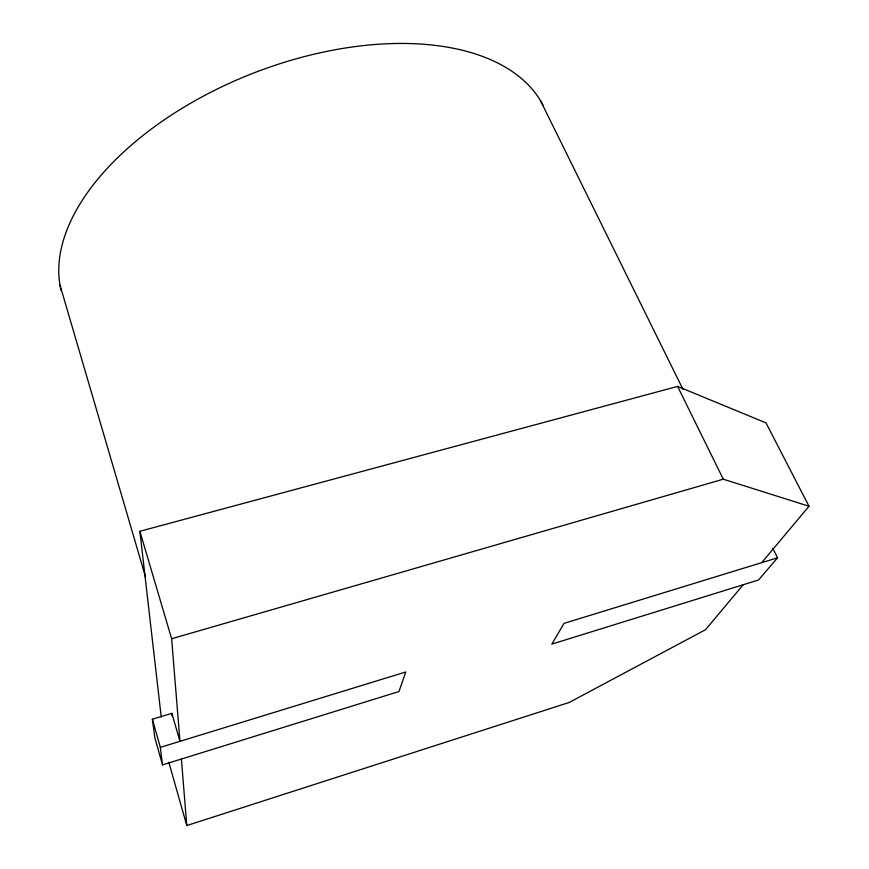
<?xml version="1.0" encoding="UTF-8"?>
<svg xmlns="http://www.w3.org/2000/svg" width="869" height="869" viewBox="0 0 869 869"><rect width="100%" height="100%" fill="white"/><g stroke="black" fill="none" stroke-linecap="round" stroke-linejoin="round"><path stroke-width="1.3" d="M743.201 584.75L705.541 629.699L569.238 702.445L186.792 825.55L168.836 762.287M761.722 562.656L808.996 506.236L766.013 422.899L677.603 386.401L139.876 531.296L161.243 717.11M777.549 557.789L758.55 579.981L551.826 644.114L564.035 623.366L777.549 557.789L772.823 548.274M162.503 764.894L398.969 691.539L405.78 671.976L160.32 747.362L162.503 764.894L154.834 737.651L152.368 719.206L171.866 713.319L179.959 741.333L171.638 638.748L139.876 531.296M171.638 638.748L723.28 479.199L808.996 506.236M540.442 100.587L683.012 389.431M677.603 386.401L723.28 479.199M60.004 285.151L145.471 576.734M152.368 719.206L160.32 747.362M171.866 713.319L172.116 715.969M181.393 759.039L186.792 825.55M61.112 290.572A258.756 143.548 -21.3 0 1 255.453 72.333A258.756 143.548 -21.3 0 1 543.125 105.388"/></g></svg>
